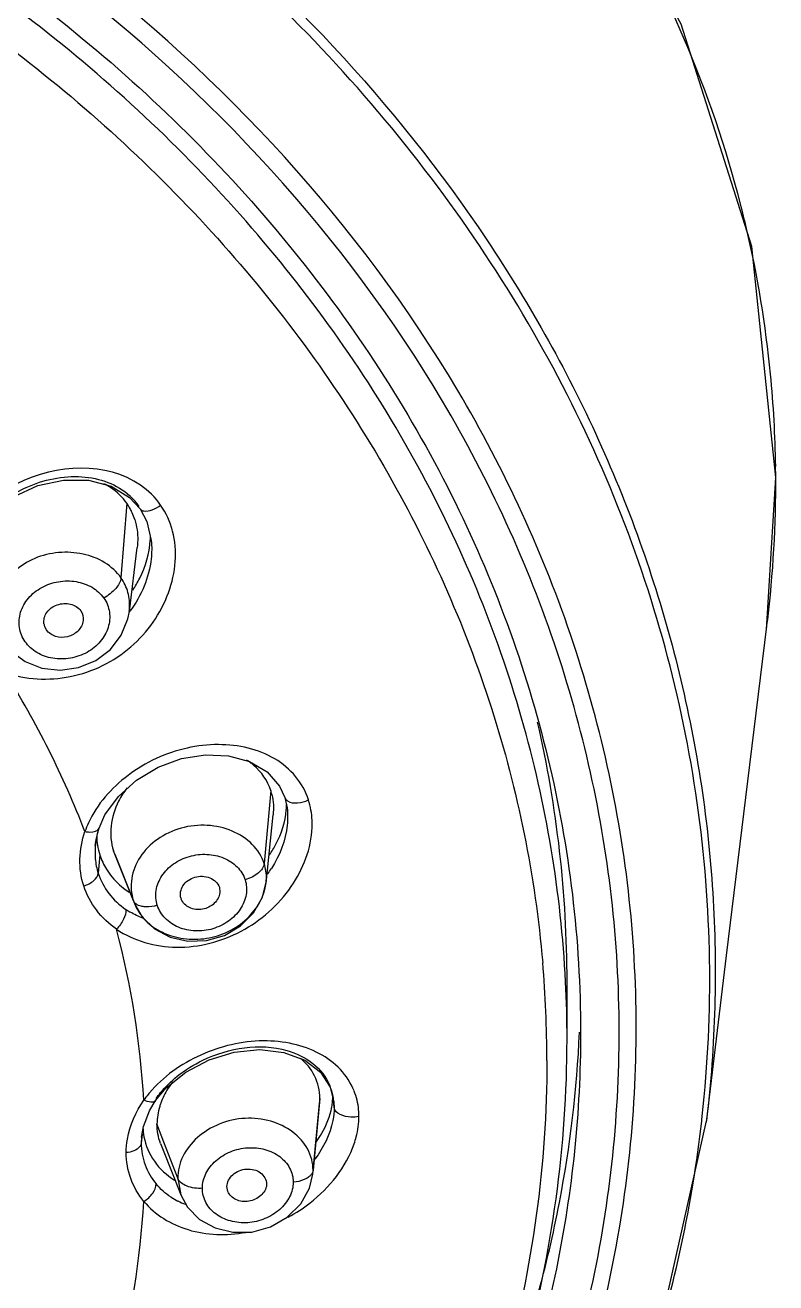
# Model space of a CAD drawing. Extents: x 0 to 1128, y 0 to 827.
# Drawn here: x 479.38 to 496.02, y 535.58 to 563.45 of the extents above; entities that cross this region are included whole.
import ezdxf

# ---------------------------------------------------------------- set-up
doc = ezdxf.new("R2010")
doc.units = 0
doc.header["$LTSCALE"] = 10
doc.header["$MEASUREMENT"] = 0
doc.layers.add('DEF_LAYER_ASSEM_MEMBER', color=7, linetype='CONTINUOUS')

msp = doc.modelspace()

# ---------------------------------------------------------------- linework, layer by layer
at = {"layer": 'DEF_LAYER_ASSEM_MEMBER', "color": 9, "linetype": 'Continuous'}
for p, q in [((481.636, 552.852), (481.507, 551.199)), ((484.825, 546.49), (484.681, 544.867)), ((481.038, 545.058), (481.002, 544.653)), ((481.37, 545.077), (481.34, 545.152)), ((481.782, 544.045), (481.37, 545.077)), ((485.913, 539.663), (485.764, 538.072)), ((486.23, 539.461), (486.213, 539.639)), ((482.457, 538.695), (482.304, 539.096)), ((494.377, 539.16), (494.38, 539.187)), ((494.38, 539.187), (494.389, 539.268)), ((481.974, 538.874), (481.955, 538.672)), ((481.961, 538.804), (481.955, 538.672)), ((482.763, 537.892), (482.457, 538.695)), ((485.76, 537.983), (485.764, 538.072)), ((482.763, 537.892), (482.832, 537.524))]:
    msp.add_line(p, q, dxfattribs=at)
at = {"layer": 'DEF_LAYER_ASSEM_MEMBER', "color": 7, "linetype": 'Continuous'}
for p, q in [((481.699, 552.982), (481.929, 552.729)), ((481.929, 552.729), (482.08, 552.445)), ((482.08, 552.445), (482.179, 552.028)), ((482.179, 552.028), (482.179, 552.024)), ((481.699, 550.456), (481.866, 551.874)), ((481.661, 550.288), (481.692, 550.457)), ((481.698, 550.443), (481.699, 550.456)), ((479.854, 550.047), (479.819, 550.112)), ((495.397, 546.695), (495.821, 550.127)), ((481.151, 545.944), (481.448, 546.354)), ((485.136, 546.331), (485.187, 546.105)), ((485.136, 546.331), (485.137, 546.33)), ((485.187, 546.105), (485.194, 546.049)), ((485.194, 546.049), (485.194, 546.045)), ((481.022, 545.653), (481.151, 545.944)), ((484.725, 544.436), (484.878, 545.947)), ((481, 545.586), (481.022, 545.653)), ((480.938, 545.268), (480.938, 545.268)), ((481.367, 545.076), (481.34, 545.152)), ((481.367, 545.076), (481.806, 543.979)), ((484.642, 544.12), (484.725, 544.457)), ((484.723, 544.439), (484.725, 544.457)), ((482.845, 544.076), (482.838, 544.095)), ((483.687, 544.342), (483.699, 544.225)), ((481.782, 544.045), (481.806, 543.98)), ((491.392, 540.971), (491.392, 542.254)), ((485.928, 540.242), (486.144, 539.91)), ((482.274, 539.613), (482.511, 539.898)), ((486.144, 539.91), (486.224, 539.583)), ((482.003, 539.039), (482.138, 539.387)), ((482.138, 539.387), (482.274, 539.613)), ((485.76, 537.985), (485.907, 539.553)), ((486.224, 539.589), (486.224, 539.583)), ((486.224, 539.583), (486.23, 539.461)), ((481.961, 538.804), (482.003, 539.039)), ((482.385, 538.667), (482.684, 537.904)), ((485.76, 537.981), (485.76, 537.983)), ((482.684, 537.904), (482.833, 537.525)), ((483.875, 537.602), (483.855, 537.708)), ((484.734, 537.767), (484.733, 537.742)), ((482.832, 537.524), (482.832, 537.523))]:
    msp.add_line(p, q, dxfattribs=at)
for points in [[(495.813, 550.058), (496.02, 553.425), (495.489, 558.544), (493.924, 563.469), (491.371, 568.092), (487.891, 572.289), (483.544, 576.02), (478.477, 579.184), (472.806, 581.699)], [(478.026, 551.737), (478.273, 552.211), (478.648, 552.643), (479.122, 552.997), (479.663, 553.244), (480.23, 553.366), (480.784, 553.363)], [(480.784, 553.363), (481.286, 553.233), (481.699, 552.982)], [(478.922, 549.754), (479.071, 549.576), (479.384, 549.344), (479.755, 549.201), (480.159, 549.157), (480.565, 549.214), (480.946, 549.367), (481.271, 549.611), (481.514, 549.927), (481.661, 550.288)], [(481.448, 546.354), (481.852, 546.715), (482.329, 547.002), (482.849, 547.195), (483.38, 547.28), (483.891, 547.257), (484.356, 547.129), (484.745, 546.899)], [(484.745, 546.899), (485.021, 546.583), (485.137, 546.33)], [(494.48, 539.139), (494.925, 542.828), (495.397, 546.695)], [(480.938, 545.268), (480.955, 545.394), (481, 545.586)], [(481.806, 543.979), (481.973, 543.687), (482.249, 543.42), (482.596, 543.237), (482.989, 543.149), (483.399, 543.16), (483.801, 543.273), (484.159, 543.485), (484.447, 543.775), (484.642, 544.12)], [(482.511, 539.898), (482.945, 540.247), (483.46, 540.515), (484.018, 540.686), (484.585, 540.745), (485.119, 540.681), (485.578, 540.507), (485.928, 540.242)], [(460.039, 509.132), (466.223, 510.315), (472.494, 512.444), (478.23, 515.387), (483.305, 519.089), (487.553, 523.406), (490.881, 528.243), (493.204, 533.471), (494.481, 539.166)], [(482.832, 537.523), (482.979, 537.255), (483.247, 536.982), (483.591, 536.793), (483.984, 536.697), (484.404, 536.702), (484.818, 536.817), (485.19, 537.03), (485.49, 537.323), (485.688, 537.673), (485.76, 537.983)]]:
    msp.add_lwpolyline(points, dxfattribs=at)
at = {"layer": 'DEF_LAYER_ASSEM_MEMBER', "color": 9, "linetype": 'Continuous'}
for centre, radius, start, end in [((471.112, 553.292), 24.907, 13.1139, 14.4023), ((471.133, 553.299), 24.886, 5.5732, 13.109), ((471.055, 553.295), 24.964, 0.8537, 5.5661), ((470.44, 553.298), 25.578, 353.5365, 0.8257), ((480.554, 550.591), 1.145, 353.2907, 356.5375), ((479.693, 551.949), 2.505, 323.0719, 323.7186), ((469.806, 553.36), 26.215, 352.9182, 353.5582), ((461.021, 537.922), 21.123, 21.2486, 31.9813), ((482.705, 544.89), 2.112, 155.4444, 160.9838), ((482.585, 546.197), 2.675, 324.3629, 327.5243), ((482.54, 545.206), 1.639, 235.7458, 239.6307), ((462.588, 538.473), 19.459, 3.3875, 14.7069), ((465.669, 540.5), 25.277, 0.0044, 4.9347), ((465.86, 540.97), 25.533, 0.0014, 2.8678), ((483.973, 538.253), 2.391, 141.1466, 145.0523), ((484.065, 538.18), 2.508, 140.2366, 141.1705), ((483.509, 538.855), 1.643, 237.0941, 243.1606), ((462.502, 538.547), 19.546, 345.3115, 356.5802), ((483.562, 538.96), 1.76, 243.1605, 249.0213)]:
    msp.add_arc(centre, radius, start, end, dxfattribs=at)
at = {"layer": 'DEF_LAYER_ASSEM_MEMBER', "color": 7, "linetype": 'Continuous'}
for centre, radius, start, end in [((480.729, 551.949), 1.446, 44.7588, 47.824), ((480.583, 552.116), 1.284, 30.9856, 34.9363), ((480.564, 552.105), 1.306, 26.7859, 30.9845), ((480.753, 551.972), 1.413, 34.9453, 44.7797), ((480.551, 552.098), 1.321, 24.3849, 26.7892), ((480.535, 552.091), 1.339, 17.3543, 24.3742), ((480.298, 552.147), 1.863, 356.4947, 359.0067), ((480.336, 552.146), 1.825, 359.0135, 359.5526), ((480.121, 550.232), 0.325, 188.7279, 201.6006), ((465.61, 542.238), 25.782, 0.0339, 12.9133), ((483.573, 546.008), 1.357, 53.1857, 58.0153), ((483.601, 546.045), 1.311, 49.609, 53.1683), ((483.673, 546.117), 1.21, 13.3527, 17.9503), ((483.558, 546.183), 1.617, 355.4917, 359.4319), ((483.609, 546.182), 1.566, 359.4513, 359.8607), ((482.744, 545.093), 1.815, 162.3956, 172.2773), ((482.652, 545.108), 1.721, 172.345, 174.6418), ((482.556, 545.512), 1.588, 181.518, 182.022), ((482.497, 545.509), 1.529, 181.9833, 188.8043), ((482.375, 545.49), 1.405, 188.7846, 197.8886), ((482.471, 545.536), 1.512, 211.5686, 215.6497), ((483.701, 544.56), 1.029, 354.2837, 358.1217), ((465.733, 542.27), 25.96, 349.093, 357.4797), ((485.042, 539.49), 1.184, 20.2647, 22.8683), ((484.676, 539.663), 1.237, 355.372, 359.9741), ((485.038, 539.488), 1.189, 18.2904, 20.2645), ((485.01, 539.48), 1.219, 12.4445, 18.2684), ((484.76, 539.744), 1.443, 354.1744, 358.1401), ((484.952, 539.467), 1.277, 5.4683, 12.4311), ((484.81, 539.742), 1.393, 358.1605, 358.6817), ((483.816, 539.041), 1.518, 160.0951, 162.9462), ((483.862, 539.025), 1.566, 158.4698, 160.1012), ((484.631, 539.667), 1.281, 354.9303, 355.3961), ((484.664, 539.754), 1.54, 349.4826, 354.1669), ((483.387, 539.07), 1.395, 182.093, 190.642), ((465.271, 542.359), 26.431, 344.4441, 349.0931)]:
    msp.add_arc(centre, radius, start, end, dxfattribs=at)
at = {"layer": 'DEF_LAYER_ASSEM_MEMBER', "color": 9, "linetype": 'Continuous'}
for points, start_tangent, end_tangent in [([(495.236, 559.487), (492.232, 566.549), (487.139, 572.772), (480.221, 577.907), (471.84, 581.712)], (-0.248722, 0.968575), (-0.946164, 0.323686)), ([(494.389, 539.268), (494.278, 546.213), (492.431, 553.002), (488.934, 559.31), (483.942, 564.9), (470.367, 572.959), (453.992, 575.812)], (0.108919, 0.994051), (-1, -0.000266)), ([(460.4, 509.491), (473.921, 513.587), (484.715, 521.464), (488.608, 526.5), (491.306, 532.044), (492.717, 537.905), (492.792, 543.881), (491.528, 549.765), (488.969, 555.354), (480.36, 564.894), (468.144, 571.195), (453.992, 573.396)], (0.990632, 0.136562), (-1, 0)), ([(460.329, 509.7), (473.721, 513.754), (484.413, 521.554), (488.269, 526.542), (490.943, 532.032), (492.341, 537.837), (492.416, 543.755), (491.165, 549.582), (488.631, 555.118), (480.106, 564.566), (468.008, 570.808), (453.992, 572.988)], (0.990658, 0.136371), (-1, 0)), ([(472.214, 572.509), (482.185, 566.69), (489.612, 558.693), (492.158, 554.104), (493.839, 549.242), (494.622, 544.221), (494.481, 539.166)], (0.924076, -0.38221), (-0.1181, -0.993002)), ([(491.36, 542.248), (490.386, 548.093), (488.085, 553.677), (484.542, 558.799), (479.886, 563.272), (474.286, 566.931), (467.947, 569.645), (453.992, 571.877)], (-0.050016, 0.998748), (-1, 0)), ([(453.992, 571.039), (467.524, 568.918), (473.695, 566.336), (479.176, 562.85), (483.774, 558.58), (487.329, 553.677), (489.717, 548.313), (490.852, 542.674)], (1, 0), (0.085984, -0.996297)), ([(481.94, 553.253), (479.199, 553.284), (477.582, 551.05)], (-0.823016, 0.568018), (-0.037895, -0.999282)), ([(482.386, 552.811), (481.941, 553.251)], (-0.566916, 0.823776), (-0.826038, 0.563614)), ([(482.013, 552.682), (482.2, 552.709), (482.386, 552.811)], (0.986005, -0.166719), (0.803943, 0.594706)), ([(482.647, 552.24), (482.386, 552.811)], (-0.247075, 0.968996), (-0.577966, 0.816061)), ([(481.929, 552.729), (481.943, 552.713), (482.013, 552.682)], (0.57189, -0.82033), (0.986005, -0.166719)), ([(478.938, 549.109), (480.384, 549.013), (481.726, 549.67), (482.559, 550.87), (482.71, 551.56), (482.649, 552.238)], (0.936744, -0.350015), (-0.255207, 0.966886)), ([(482.179, 552.024), (482.175, 551.622), (481.712, 550.467)], (0.095312, -0.995447), (-0.591753, -0.806119)), ([(481.507, 551.199), (481.149, 551.534), (480.665, 551.726), (480.125, 551.76), (479.595, 551.629), (479.147, 551.343), (478.838, 550.943), (478.709, 550.483), (478.779, 550.023)], (-0.572619, 0.819822), (0.35655, -0.934276)), ([(479.383, 549.785), (479.257, 550.098), (479.283, 550.436), (479.456, 550.748), (479.751, 550.986), (480.121, 551.115), (480.512, 551.116), (480.865, 550.99), (481.126, 550.753)], (-0.572751, 0.819729), (0.572727, -0.819746)), ([(481.507, 551.199), (481.391, 550.966), (481.126, 550.753)], (-0.077768, -0.996972), (-0.874359, -0.48528)), ([(481.697, 550.522), (481.661, 550.875), (481.507, 551.199)], (0.060268, 0.998182), (-0.572997, 0.819557)), ([(481.126, 550.753), (481.251, 550.439), (481.221, 550.101), (481.048, 549.789), (480.755, 549.549), (480.385, 549.419), (479.994, 549.417), (479.642, 549.546), (479.383, 549.785)], (0.572727, -0.819746), (-0.572751, 0.819729)), ([(485.376, 546.798), (484.915, 547.19), (484.328, 547.425), (483.666, 547.504), (482.97, 547.427), (481.665, 546.822), (480.784, 545.767)], (-0.636204, 0.77152), (-0.414917, -0.909859)), ([(485.662, 546.277), (485.376, 546.796)], (-0.301582, 0.95344), (-0.640626, 0.767853)), ([(485.137, 546.33), (485.199, 546.255), (485.419, 546.214), (485.662, 546.277)], (0.310064, -0.950716), (0.909559, 0.415574)), ([(485.194, 546.045), (485.191, 545.722), (484.842, 544.761)], (0.090348, -0.99591), (-0.536819, -0.843697)), ([(485.742, 545.669), (485.742, 545.826), (485.662, 546.277)], (0.043553, 0.999051), (-0.314648, 0.949208)), ([(480.681, 544.371), (480.597, 544.967), (480.708, 545.577)], (-0.305503, 0.952191), (0.319471, 0.947596)), ([(480.708, 545.578), (480.817, 545.567), (481.022, 545.653)], (0.984561, -0.175043), (0.325161, 0.945659)), ([(481.41, 543.413), (482.735, 543.015), (484.17, 543.37), (485.278, 544.358), (485.743, 545.667)], (0.822797, -0.568336), (0.035523, 0.999369)), ([(484.681, 544.867), (484.417, 545.292), (483.972, 545.586), (483.42, 545.714), (482.838, 545.652), (482.316, 545.404), (481.931, 545.012), (481.744, 544.535), (481.782, 544.045)], (-0.308363, 0.951269), (0.308473, -0.951233)), ([(482.312, 543.942), (482.286, 544.271), (482.413, 544.593), (482.671, 544.858), (483.022, 545.026), (483.412, 545.072), (483.783, 544.99), (484.08, 544.793), (484.257, 544.508)], (-0.308471, 0.951234), (0.308442, -0.951243)), ([(480.681, 544.371), (480.905, 544.493), (481.002, 544.653)], (0.952313, 0.305124), (0.087794, 0.996139)), ([(481.002, 544.653), (481.238, 544.206), (481.617, 543.851)], (0.308765, -0.951138), (0.827741, -0.56111)), ([(484.681, 544.867), (484.552, 544.661), (484.257, 544.508)], (-0.088247, -0.996099), (-0.9601, -0.279656)), ([(481.41, 543.413), (480.961, 543.839), (480.681, 544.371)], (-0.820972, 0.570968), (-0.311829, 0.950138)), ([(484.257, 544.508), (484.28, 544.179), (484.15, 543.858), (483.892, 543.593), (483.542, 543.423), (483.152, 543.375), (482.781, 543.457), (482.486, 543.656), (482.312, 543.942)], (0.308442, -0.951243), (-0.308471, 0.951234)), ([(481.617, 543.851), (481.564, 543.635), (481.41, 543.413)], (0.055943, -0.998434), (-0.696439, -0.717616)), ([(481.817, 543.993), (481.782, 544.045)], (-0.695695, 0.718338), (-0.37166, 0.928369)), ([(481.979, 543.916), (481.928, 543.929), (481.817, 543.993)], (-0.983727, 0.17967), (-0.695695, 0.718338)), ([(482.312, 543.942), (482.059, 543.908), (481.979, 543.916)], (-0.960099, -0.279661), (-0.983727, 0.17967)), ([(481.993, 543.659), (481.711, 543.792)], (-0.938239, 0.345988), (-0.862664, 0.505778)), ([(486.673, 539.828), (486.369, 540.304), (485.904, 540.654), (485.322, 540.868), (484.661, 540.938), (483.275, 540.623), (482.138, 539.784)], (-0.370024, 0.929022), (-0.6396, -0.768708)), ([(490.946, 540.502), (490.013, 533.683), (487.261, 527.209), (482.829, 521.405), (476.94, 516.567)], (0, -1), (-0.83663, -0.547769)), ([(486.779, 539.264), (486.773, 539.412), (486.673, 539.827)], (0.006928, 0.999976), (-0.375592, 0.926785)), ([(481.622, 538.462), (481.648, 538.759), (482.013, 539.622)], (0.003502, 0.999994), (0.568114, 0.82295)), ([(482.212, 539.581), (482.17, 539.58), (482.014, 539.623)], (-0.990035, -0.140823), (-0.917667, 0.39735)), ([(482.274, 539.613), (482.232, 539.585), (482.212, 539.581)], (-0.570356, -0.821397), (-0.990035, -0.140823)), ([(486.23, 539.461), (486.201, 539.173), (485.805, 538.317)], (-0.000134, -1), (-0.597418, -0.80193)), ([(486.779, 539.264), (486.604, 539.248), (486.23, 539.461)], (-0.9751, -0.221767), (-0.092779, 0.995687)), ([(485.764, 538.072), (485.644, 538.539), (485.312, 538.917), (484.827, 539.157), (484.258, 539.221), (483.686, 539.092), (483.201, 538.795), (482.877, 538.373), (482.763, 537.892)], (0.00002, 1), (0.000043, -1)), ([(483.654, 519.418), (490.999, 528.555), (493.218, 533.743), (494.377, 539.16)], (0.748849, 0.662741), (0.112769, 0.993621)), ([(486.673, 538.658), (486.719, 538.811), (486.779, 539.264)], (0.327683, 0.944788), (-0.007241, 0.999974)), ([(481.955, 538.672), (481.925, 538.598), (481.622, 538.462)], (-0.092662, -0.995698), (-0.995461, -0.095171)), ([(481.955, 538.672), (482.04, 538.19), (482.285, 537.768)], (0.00011, -1), (0.642146, -0.766583)), ([(483.311, 537.671), (483.388, 537.995), (483.606, 538.279), (483.932, 538.481), (484.315, 538.569), (484.698, 538.53), (485.024, 538.373), (485.245, 538.12), (485.324, 537.807)], (-0.000031, 1), (0, -1)), ([(485.214, 537.03), (485.696, 537.346), (486.673, 538.656)], (0.879054, 0.476722), (0.32282, 0.94646)), ([(482.013, 537.381), (481.723, 537.888), (481.622, 538.462)], (-0.633942, 0.773381), (-0.003128, 0.999995)), ([(485.725, 537.977), (485.707, 537.956), (485.633, 537.896)], (-0.59893, -0.800801), (-0.852101, -0.523377)), ([(485.764, 538.072), (485.741, 538.001), (485.725, 537.977)], (-0.093146, -0.995652), (-0.59893, -0.800801)), ([(482.014, 537.381), (482.21, 537.565), (482.285, 537.768)], (0.846983, 0.531619), (-0.011701, 0.999932)), ([(482.616, 537.476), (482.285, 537.768)], (-0.839201, 0.543821), (-0.640587, 0.767886)), ([(483.311, 537.671), (482.961, 537.722), (482.763, 537.892)], (-0.997731, -0.067325), (-0.3558, 0.934562)), ([(485.324, 537.807), (485.245, 537.483), (485.024, 537.201), (484.698, 536.999), (484.315, 536.909), (483.932, 536.946), (483.606, 537.103), (483.388, 537.358), (483.311, 537.671)], (0, -1), (-0.000031, 1)), ([(485.633, 537.896), (485.565, 537.862), (485.324, 537.807)], (-0.852101, -0.523377), (-0.997731, -0.067321)), ([(482.014, 537.381), (482.994, 536.754), (484.268, 536.694)], (0.637542, -0.770416), (0.9837, 0.179815))]:
    msp.add_spline(points, degree=3, dxfattribs=dict(at, start_tangent=start_tangent, end_tangent=end_tangent))
at = {"layer": 'DEF_LAYER_ASSEM_MEMBER', "color": 7, "linetype": 'Continuous'}
for points, start_tangent, end_tangent in [([(453.992, 572.281), (468.42, 569.91), (480.65, 563.156), (485.339, 558.435), (488.823, 553.049), (490.968, 547.205), (491.692, 541.127)], (1, 0), (-0.000029, -1)), ([(479.025, 552.988), (479.406, 553.202), (480.641, 553.439)], (0.830495, 0.557026), (0.997822, -0.06596)), ([(480.641, 553.439), (481.216, 553.316), (481.7, 553.021)], (0.997822, -0.06596), (0.741057, -0.671442)), ([(481.636, 552.852), (481.276, 553.2), (481.129, 553.286)], (-0.572756, 0.819726), (-0.890541, 0.454902)), ([(481.813, 552.49), (481.877, 552.032), (481.866, 551.874)], (0.298372, -0.95445), (-0.117525, -0.99307)), ([(481.769, 550.93), (481.922, 551.191), (482.157, 552.033)], (0.559857, 0.828589), (0.061021, 0.998137)), ([(479.8, 550.182), (479.862, 550.431), (480.091, 550.601), (480.387, 550.616), (480.616, 550.469)], (-0.151615, 0.98844), (0.572727, -0.819746)), ([(480.668, 550.252), (480.558, 550.029), (480.325, 549.896), (480.056, 549.903), (479.854, 550.047)], (-0.116668, -0.993171), (-0.572747, 0.819732)), ([(480.616, 550.469), (480.668, 550.252)], (0.572727, -0.819746), (-0.116668, -0.993171)), ([(484.825, 546.49), (484.45, 547.043)], (-0.308463, 0.951236), (-0.76158, 0.648071)), ([(481.641, 546.544), (481.455, 546.252)], (-0.614815, -0.788671), (-0.453258, -0.89138)), ([(484.851, 546.396), (484.878, 545.947)], (0.23119, -0.972909), (-0.104574, -0.994517)), ([(481.455, 546.252), (481.287, 545.697), (481.34, 545.152)], (-0.453258, -0.89138), (0.308478, -0.951232)), ([(484.8, 545.059), (484.942, 545.297), (485.17, 546.056)], (0.560771, 0.827971), (0.078281, 0.996931)), ([(480.938, 545.268), (480.937, 544.976)], (-0.092803, -0.995684), (0.087089, -0.996201)), ([(480.937, 544.976), (481.002, 544.653)], (0.087089, -0.996201), (0.308205, -0.95132)), ([(481.038, 545.058), (481.183, 544.744)], (0.30848, -0.951231), (0.523444, -0.85206)), ([(481.242, 544.655), (481.562, 544.325), (481.69, 544.234)], (0.582775, -0.812633), (0.84337, -0.537333)), ([(484.729, 544.526), (484.681, 544.867)], (0.032582, 0.999469), (-0.308639, 0.951179)), ([(481.806, 543.979), (482.046, 543.613), (482.424, 543.344), (482.894, 543.206), (483.403, 543.212), (484.298, 543.645), (484.723, 544.439)], (0.371414, -0.928467), (0.116883, 0.993146)), ([(482.838, 544.095), (482.881, 544.376), (483.144, 544.564), (483.477, 544.55), (483.687, 544.342)], (-0.308467, 0.951235), (0.308442, -0.951243)), ([(483.698, 544.225), (483.575, 543.988), (483.312, 543.857), (483.163, 543.853), (483.025, 543.892), (482.844, 544.076)], (-0.100127, -0.994975), (-0.371838, 0.928297)), ([(491.692, 541.127), (491.155, 535.885), (489.557, 530.792), (483.394, 521.628)], (-0.000029, -1), (-0.69669, -0.717372)), ([(477.006, 516.467), (483.039, 521.387), (487.594, 527.317), (490.429, 533.959), (491.392, 540.971)], (0.839046, 0.544061), (0, 1)), ([(482.752, 540.153), (483.323, 540.51), (485.182, 540.726)], (0.779416, 0.626507), (0.960378, -0.278702)), ([(485.182, 540.726), (485.761, 540.435), (486.133, 539.95)], (0.960378, -0.278702), (0.388629, -0.921394)), ([(485.913, 539.663), (485.799, 540.16), (485.483, 540.554)], (-0.000005, 1), (-0.777745, 0.62858)), ([(482.286, 539.658), (482.385, 539.791), (482.752, 540.153)], (0.566739, 0.823897), (0.779416, 0.626507)), ([(482.645, 540.02), (482.573, 539.919), (482.405, 539.599)], (-0.606737, -0.794903), (-0.366941, -0.930244)), ([(482.365, 539.486), (482.304, 539.096)], (-0.293107, -0.95608), (0.000029, -1)), ([(485.839, 538.706), (485.958, 538.89), (486.178, 539.473)], (0.579798, 0.81476), (0.182102, 0.98328)), ([(482.383, 538.666), (482.304, 539.096)], (-0.361108, 0.932524), (-0.000029, 1)), ([(482.016, 538.812), (482.246, 538.269), (482.69, 537.854)], (0.184831, -0.98277), (0.852037, -0.523481)), ([(483.855, 537.708), (483.982, 537.971), (484.289, 538.096), (484.6, 538.012), (484.734, 537.767)], (-0.000026, 1), (0, -1)), ([(484.733, 537.742), (484.607, 537.511), (484.34, 537.384), (484.191, 537.381), (484.053, 537.42), (483.876, 537.602)], (-0.093562, -0.995613), (-0.364916, 0.931041))]:
    msp.add_spline(points, degree=3, dxfattribs=dict(at, start_tangent=start_tangent, end_tangent=end_tangent))

doc.saveas('drawing.dxf')
